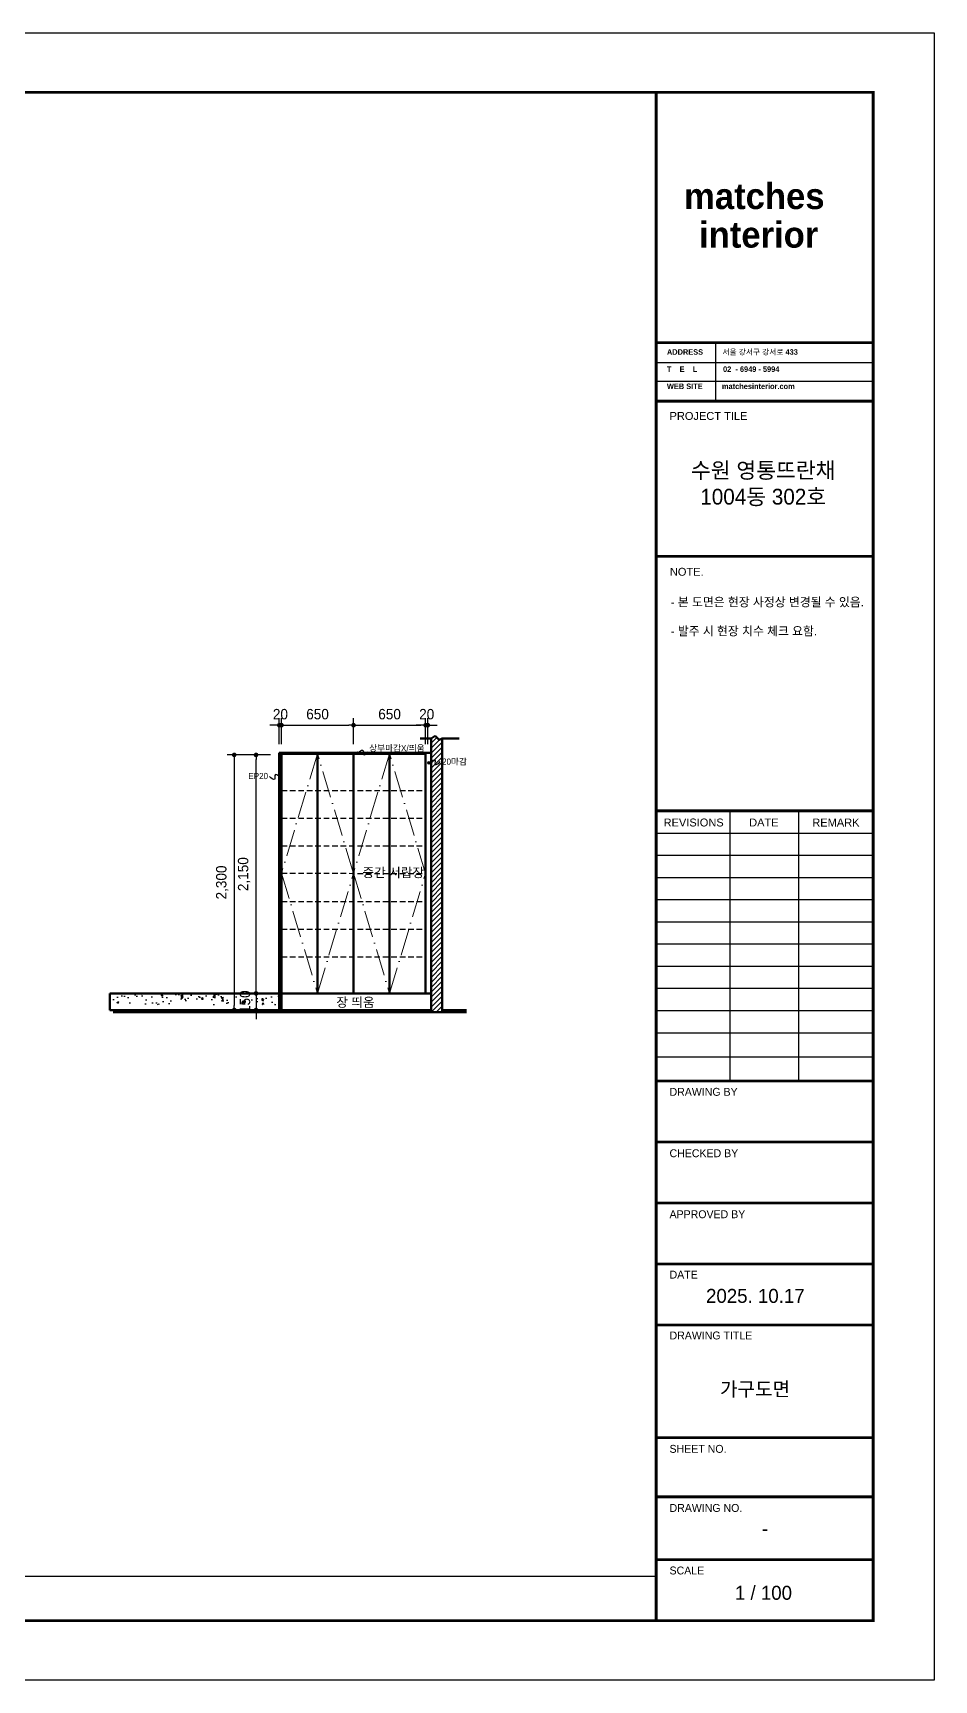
# Model space of a CAD drawing. Header units: millimetres. Extents: x -224448 to 1592092, y -164641 to 319001.
# Drawn here: x -10359 to -2228, y 130863 to 145713 of the extents above; entities that cross this region are included whole.
import ezdxf
from ezdxf.enums import TextEntityAlignment as Align

# ---------------------------------------------------------------- set-up
doc = ezdxf.new("R2010")
doc.units = ezdxf.units.MM
for name, pattern in [('ACAD_ISO10W100', [18, 12, -3, 0, -3]), ('CEN', [62, 60, -1, 0, -1]), ('HIDDEN', [9.525, 6.35, -3.175])]:
    doc.linetypes.add(name, pattern=pattern)
doc.layers.get('Defpoints').update_dxf_attribs({"color": 35})
for name, color, linetype in [('I-SYM', 4, 'Continuous'), ('I-TEXT', 7, 'Continuous'), ('I_FORMAT', 7, 'Continuous'), ('I_FUR', 6, 'Continuous'), ('I_HAT', 8, 'Continuous'), ('Layer 1', 7, 'Continuous')]:
    doc.layers.add(name, color=color, linetype=linetype)
doc.layers.add('I_CEN', color=1, linetype='CEN', lineweight=13)
doc.styles.add('GHS', font='Dotum.ttf')
doc.styles.add('HY울릉도', font='')
doc.styles.add('NTOP', font='Dotum.ttf')
doc.styles.add('sim', font='')
doc.styles.get("Standard").update_dxf_attribs({"font": 'arial.ttf'})
doc.styles.get('HY울릉도').set_extended_font_data('HY울릉도L')
doc.styles.get('sim').set_extended_font_data('Pretendard Variable Light')
doc.dimstyles.new('HOON DIM', dxfattribs={"dimscale": 52, "dimtxt": 1.8, "dimasz": 0.8, "dimexe": 1.2, "dimexo": 1.5, "dimgap": 1, "dimtad": 1, "dimdec": 0, "dimzin": 0, "dimdsep": 46, "dimlunit": 6, "dimtxsty": 'GHS', "dimblk": 'DOT', "dimcen": 3, "dimclrd": 6, "dimclre": 6, "dimclrt": 3, "dimadec": 0, "dimazin": 0, "dimtm": 1e-09, "dimtfac": 1, "dimtdec": 0, "dimtix": 1, "dimtmove": 2, "dimatfit": 3, "dimldrblk": 'DOT', "dimfxl": 1, "dimtolj": 1, "dimtzin": 0, "dimarcsym": 0})

# ---------------------------------------------------------------- blocks, each defined once
blk = doc.blocks.new('마감지시')
at = {"layer": 'I-SYM'}
blk.add_hatch(color=256, dxfattribs=at).paths.add_polyline_path([(100285, -105169, 1), (100395, -105169, 1)])
blk.add_circle((100340, -105169), 55.1, dxfattribs=at)
blk.add_open_spline([(100340, -105169), (100472, -105076), (100636, -104989), (100521, -105343), (100750, -105224), (100793, -105160)], degree=3, knots=[104.407257, 104.407257, 104.407257, 104.407257, 483.492448, 667.725925, 958.402292, 958.402292, 958.402292, 958.402292], dxfattribs=at)
blk = doc.blocks.new('_Dot')
at = {"color": 0, "linetype": 'ByBlock', "lineweight": -2}
blk.add_line((-0.5, 0), (-1, 0), dxfattribs=at)
at = {"color": 0, "linetype": 'ByBlock', "const_width": 0.5}
blk.add_lwpolyline([(-0.25, 0, 1), (0.25, 0, 1)], format="xyb", close=True, dxfattribs=at)
blk = doc.blocks.new('*D1205')
at = {"color": 6, "lineweight": -2, "transparency": 16777216}
for p, q in [((-8178, 139472), (-8220, 139472)), ((-8136, 139302), (-8136, 139535)), ((-8136, 139472), (-8116, 139472)), ((-8116, 139302), (-8116, 139535)), ((-8075, 139472), (-8033, 139472))]:
    blk.add_line(p, q, dxfattribs=at)
at = {"layer": 'Defpoints', "color": 0, "lineweight": 211, "transparency": 16777216}
for p in [(-8116, 139472), (-8136, 139224), (-8116, 139224)]:
    blk.add_point(p, dxfattribs=at)
at = {"color": 6, "lineweight": -2, "transparency": 16777216, "xscale": 41.6, "yscale": 41.6, "zscale": 41.6}
blk.add_blockref('_Dot', (-8136, 139472), dxfattribs=at)
at = {"color": 6, "lineweight": -2, "transparency": 16777216, "xscale": 41.6, "yscale": 41.6, "zscale": 41.6, "rotation": 180}
blk.add_blockref('_Dot', (-8116, 139472), dxfattribs=at)
at = {"color": 3, "transparency": 16777216, "insert": (-8126, 139571), "char_height": 93.6, "attachment_point": 5, "style": 'GHS'}
blk.add_mtext('\\A1;20', dxfattribs=at)
blk = doc.blocks.new('*D1206')
at = {"color": 6, "lineweight": -2, "transparency": 16777216}
for p, q in [((-7466, 139302), (-7466, 139534)), ((-7425, 139472), (-6858, 139472)), ((-6816, 139302), (-6816, 139534))]:
    blk.add_line(p, q, dxfattribs=at)
at = {"layer": 'Defpoints', "color": 0, "lineweight": 211, "transparency": 16777216}
for p in [(-6816, 139472), (-7466, 139224), (-6816, 139224)]:
    blk.add_point(p, dxfattribs=at)
at = {"color": 6, "lineweight": -2, "transparency": 16777216, "xscale": 41.6, "yscale": 41.6, "zscale": 41.6, "rotation": 180}
blk.add_blockref('_Dot', (-7466, 139472), dxfattribs=at)
at = {"color": 6, "lineweight": -2, "transparency": 16777216, "xscale": 41.6, "yscale": 41.6, "zscale": 41.6}
blk.add_blockref('_Dot', (-6816, 139472), dxfattribs=at)
at = {"color": 3, "transparency": 16777216, "insert": (-7141, 139571), "char_height": 93.6, "attachment_point": 5, "style": 'GHS'}
blk.add_mtext('\\A1;650', dxfattribs=at)
blk = doc.blocks.new('*D1207')
at = {"color": 6, "lineweight": -2, "transparency": 16777216}
for p, q in [((-6858, 139472), (-6900, 139472)), ((-6816, 139302), (-6816, 139534)), ((-6816, 139472), (-6796, 139472)), ((-6796, 139302), (-6796, 139534)), ((-6755, 139472), (-6713, 139472))]:
    blk.add_line(p, q, dxfattribs=at)
at = {"layer": 'Defpoints', "color": 0, "lineweight": 211, "transparency": 16777216}
for p in [(-6796, 139472), (-6816, 139224), (-6796, 139224)]:
    blk.add_point(p, dxfattribs=at)
at = {"color": 6, "lineweight": -2, "transparency": 16777216, "xscale": 41.6, "yscale": 41.6, "zscale": 41.6}
blk.add_blockref('_Dot', (-6816, 139472), dxfattribs=at)
at = {"color": 6, "lineweight": -2, "transparency": 16777216, "xscale": 41.6, "yscale": 41.6, "zscale": 41.6, "rotation": 180}
blk.add_blockref('_Dot', (-6796, 139472), dxfattribs=at)
at = {"color": 3, "transparency": 16777216, "insert": (-6806, 139571), "char_height": 93.6, "attachment_point": 5, "style": 'GHS'}
blk.add_mtext('\\A1;20', dxfattribs=at)
blk = doc.blocks.new('*D1208')
at = {"color": 6, "lineweight": -2, "transparency": 16777216}
for p, q in [((-8346, 137096), (-8346, 137137)), ((-8214, 137054), (-8408, 137054)), ((-8346, 137054), (-8346, 136904)), ((-8214, 136904), (-8408, 136904)), ((-8346, 136862), (-8346, 136821))]:
    blk.add_line(p, q, dxfattribs=at)
at = {"layer": 'Defpoints', "color": 0, "lineweight": 211, "transparency": 16777216}
for p in [(-8136, 137054), (-8346, 136904), (-8136, 136904)]:
    blk.add_point(p, dxfattribs=at)
at = {"color": 6, "lineweight": -2, "transparency": 16777216, "xscale": 41.6, "yscale": 41.6, "zscale": 41.6}
for p, rotation in [((-8346, 137054), 270), ((-8346, 136904), 90)]:
    blk.add_blockref('_Dot', p, dxfattribs=dict(at, rotation=rotation))
at = {"color": 3, "transparency": 16777216, "insert": (-8445, 136979), "char_height": 93.6, "attachment_point": 5, "rotation": 90, "style": 'GHS'}
blk.add_mtext('\\A1;150', dxfattribs=at)
blk = doc.blocks.new('*D1221')
at = {"color": 6, "lineweight": -2, "transparency": 16777216}
for p, q in [((-8116, 139302), (-8116, 139534)), ((-8075, 139472), (-7508, 139472)), ((-7466, 139302), (-7466, 139534))]:
    blk.add_line(p, q, dxfattribs=at)
at = {"layer": 'Defpoints', "color": 0, "lineweight": 211, "transparency": 16777216}
for p in [(-7466, 139472), (-8116, 139224), (-7466, 139224)]:
    blk.add_point(p, dxfattribs=at)
at = {"color": 6, "lineweight": -2, "transparency": 16777216, "xscale": 41.6, "yscale": 41.6, "zscale": 41.6, "rotation": 180}
blk.add_blockref('_Dot', (-8116, 139472), dxfattribs=at)
at = {"color": 6, "lineweight": -2, "transparency": 16777216, "xscale": 41.6, "yscale": 41.6, "zscale": 41.6}
blk.add_blockref('_Dot', (-7466, 139472), dxfattribs=at)
at = {"color": 3, "transparency": 16777216, "insert": (-7791, 139571), "char_height": 93.6, "attachment_point": 5, "style": 'GHS'}
blk.add_mtext('\\A1;650', dxfattribs=at)
blk = doc.blocks.new('*D1223')
at = {"color": 6, "lineweight": -2, "transparency": 16777216}
for p, q in [((-8214, 139204), (-8605, 139204)), ((-8543, 139162), (-8543, 136946)), ((-8214, 136904), (-8605, 136904))]:
    blk.add_line(p, q, dxfattribs=at)
at = {"layer": 'Defpoints', "color": 0, "lineweight": 211, "transparency": 16777216}
for p in [(-8136, 139204), (-8543, 136904), (-8136, 136904)]:
    blk.add_point(p, dxfattribs=at)
at = {"color": 6, "lineweight": -2, "transparency": 16777216, "xscale": 41.6, "yscale": 41.6, "zscale": 41.6}
for p, rotation in [((-8543, 139204), 90), ((-8543, 136904), 270)]:
    blk.add_blockref('_Dot', p, dxfattribs=dict(at, rotation=rotation))
at = {"color": 3, "transparency": 16777216, "insert": (-8651, 138054), "char_height": 93.6, "attachment_point": 5, "rotation": 90, "style": 'GHS'}
blk.add_mtext('\\A1;2,300', dxfattribs=at)
blk = doc.blocks.new('*D1224')
at = {"color": 6, "lineweight": -2, "transparency": 16777216}
for p, q in [((-8214, 139204), (-8408, 139204)), ((-8346, 137096), (-8346, 139162)), ((-8214, 137054), (-8408, 137054))]:
    blk.add_line(p, q, dxfattribs=at)
at = {"layer": 'Defpoints', "color": 0, "lineweight": 211, "transparency": 16777216}
for p in [(-8346, 139204), (-8136, 139204), (-8136, 137054)]:
    blk.add_point(p, dxfattribs=at)
at = {"color": 6, "lineweight": -2, "transparency": 16777216, "xscale": 41.6, "yscale": 41.6, "zscale": 41.6}
for p, rotation in [((-8346, 139204), 90), ((-8346, 137054), 270)]:
    blk.add_blockref('_Dot', p, dxfattribs=dict(at, rotation=rotation))
at = {"color": 3, "transparency": 16777216, "insert": (-8454, 138129), "char_height": 93.6, "attachment_point": 5, "rotation": 90, "style": 'GHS'}
blk.add_mtext('\\A1;2,150', dxfattribs=at)

msp = doc.modelspace()

# ---------------------------------------------------------------- hatches: boundary and pattern name
at = {"layer": 'I_HAT'}
h = msp.add_hatch(dxfattribs=at)
h.set_pattern_fill('ANSI31', color=256, scale=10)
h.set_pattern_definition([(45, (22507.9, -290.607), (-22.45064, 22.45064), [])])
h.paths.add_polyline_path([(-6766.477, 136883.918), (-6666.477, 136883.918), (-6666.477, 139352.976), (-6693.217, 139339.811), (-6729.787, 139374.937), (-6766.477, 139352.976), (-6766.477, 139213.918)])
at = {"layer": 'I_HAT', "transparency": 33554687}
h = msp.add_hatch(dxfattribs=at)
h.set_pattern_fill('AR-CONC', color=256)
h.set_pattern_definition([(50, (22407.9, -320.6), (182.18467, -15.93909), [19.05, -209.55]), (355, (22407.9, -320.6), (-35.24342, 191.05685), [15.24, -167.64058]), (100.45144, (22423.08, -321.94), (146.94125, 175.11775), [16.19, -178.09024]), (46.1842, (22407.9, -269.8), (271.07904, -42.04233), [28.575, -314.325]), (96.63556, (22430.5, -273.3), (237.40413, 247.4261), [24.285, -267.1356]), (351.18415, (22407.9, -269.8), (237.40413, 247.4261), [22.85997, -251.45973]), (21, (22433.3, -282.5), (151.61439, -102.2652), [19.05, -209.55]), (326, (22433.3, -282.5), (61.80203, 184.18797), [15.24, -167.64]), (71.45144, (22445.93, -291.03), (213.41642, 81.92277), [16.19, -178.08994]), (37.5, (22407.9, -320.61), (3.088603, 84.55504), [0, -165.608, 0, -170.18, 0, -168.275]), (7.5, (22407.9, -320.61), (66.81966, 100.180575), [0, -97.028, 0, -161.798, 0, -64.135]), (327.5, (22351.26, -320.61), (135.590595, -5.728744), [0, -63.5, 0, -198.12, 0, -262.89]), (317.5, (22325.86, -320.61), (148.12918, 25.42649), [0, -82.55, 0, -131.572, 0, -186.69])])
h.paths.add_polyline_path([(-8136.477, 137053.918), (-9663.845, 137053.918), (-9663.845, 136953.918), (-8136.477, 136953.918)])
h.paths.add_polyline_path([(-8356.066, 136889.693), (-8356.066, 137163.953), (-8532.915, 137163.953), (-8532.915, 136889.693)], flags=9)

# ---------------------------------------------------------------- linework, layer by layer
at = {"color": 2, "lineweight": 211}
for p, q in [((-6864.275, 139352.976), (-6766.477, 139352.976)), ((-6766.477, 139352.976), (-6729.787, 139374.937)), ((-6766.477, 139213.918), (-6766.477, 139352.976)), ((-6729.787, 139374.937), (-6693.217, 139339.811)), ((-6693.217, 139339.811), (-6666.477, 139352.976)), ((-6666.477, 136883.918), (-6666.477, 139352.976)), ((-6666.477, 139352.976), (-6514.267, 139352.976)), ((-8136.477, 139223.918), (-6766.477, 139223.918)), ((-8136.477, 136903.918), (-8136.477, 139223.918)), ((-8116.477, 136903.918), (-8116.477, 139223.918)), ((-8116.477, 139213.918), (-6816.477, 139213.918)), ((-7791.477, 139213.918), (-7791.477, 137053.918)), ((-7466.477, 137053.918), (-7466.477, 139223.918)), ((-7141.477, 139213.918), (-7141.477, 137053.918)), ((-6816.477, 137053.918), (-6816.477, 139213.918)), ((-6766.477, 136883.918), (-6766.477, 139213.918)), ((-9663.845, 137053.918), (-8136.477, 137053.918)), ((-9663.845, 137053.918), (-9663.845, 136903.918)), ((-9635.625, 137053.918), (-9615.625, 137053.918)), ((-8116.477, 137053.918), (-6766.477, 137053.918)), ((-9663.845, 136903.918), (-6766.477, 136903.918)), ((-9635.625, 136883.918), (-6447.845, 136883.918)), ((-6666.477, 136903.918), (-6447.845, 136903.918))]:
    msp.add_line(p, q, dxfattribs=at)
at = {"layer": 'Defpoints'}
msp.add_lwpolyline([(-23228.01, 145713.226), (-2228.01, 145713.226), (-2228.01, 130863.226), (-23228.01, 130863.226)], close=True, dxfattribs=at)
at = {"layer": 'I_CEN', "color": 1, "linetype": 'ACAD_ISO10W100', "ltscale": 20}
for p, q in [((-7791.477, 139213.918), (-8116.477, 138138.918)), ((-7466.477, 138133.918), (-7791.477, 139213.918)), ((-7141.477, 139213.918), (-7466.477, 138138.918)), ((-6816.477, 138133.918), (-7141.477, 139213.918)), ((-8116.477, 138138.918), (-7791.477, 137053.918)), ((-7791.477, 137053.918), (-7466.9, 138133.922)), ((-7466.477, 138138.918), (-7141.477, 137053.918)), ((-7141.477, 137053.918), (-6816.9, 138133.922))]:
    msp.add_line(p, q, dxfattribs=at)
at = {"layer": 'I_FORMAT'}
for p, q in [((-4201.027, 142921.473), (-4201.027, 142392.622)), ((-4735.575, 142741.264), (-2778.059, 142741.264)), ((-4735.526, 142573.264), (-2775.743, 142573.264)), ((-3447.636, 136265.046), (-3447.636, 138699.685)), ((-4067.756, 136256.8), (-4067.756, 138691.44)), ((-4735.526, 138499.685), (-2778.01, 138499.685)), ((-4735.526, 138299.685), (-2778.01, 138299.685)), ((-4735.526, 138099.685), (-2778.01, 138099.685)), ((-4735.526, 137899.685), (-2778.01, 137899.685)), ((-4735.526, 137699.685), (-2778.01, 137699.685)), ((-4735.526, 137499.685), (-2778.01, 137499.685)), ((-4735.526, 137299.685), (-2778.01, 137299.685)), ((-4735.526, 137099.685), (-2778.01, 137099.685)), ((-4735.526, 136899.685), (-2778.01, 136899.685)), ((-4735.526, 136699.685), (-2778.01, 136699.685)), ((-4735.526, 136482.365), (-2778.01, 136482.365)), ((-4735.526, 131797.726), (-22678.01, 131797.726))]:
    msp.add_line(p, q, dxfattribs=at)
for points, const_width in [([(-4735.526, 131397.726), (-22678.01, 131397.726), (-22678.01, 145178.726), (-4735.526, 145178.726)], 25.109), ([(-4735.526, 145178.726), (-4735.526, 131393.47)], 25.109), ([(-4735.526, 145178.726), (-2778.01, 145178.726), (-2778.01, 131397.726), (-4735.526, 131397.726)], 25.109), ([(-4735.526, 142921.473), (-2778.01, 142921.473)], 25.109), ([(-4735.526, 142393.055), (-2781.239, 142393.055)], 25.109), ([(-4735.526, 140994.134), (-2778.01, 140994.134)], 25.109), ([(-4735.526, 138699.685), (-2778.01, 138699.685)], 25.109), ([(-4735.526, 136265.046), (-2778.01, 136265.046)], 25.109), ([(-2778.01, 136265.046), (-4528.01, 136265.046)], 10), ([(-4735.526, 135715.046), (-2778.01, 135715.046)], 25.109), ([(-4735.526, 135165.046), (-2778.01, 135165.046)], 25.109), ([(-4735.526, 134615.046), (-2778.01, 134615.046)], 25.109), ([(-4735.526, 134065.046), (-2778.01, 134065.046)], 25.109), ([(-4735.526, 133047.726), (-2778.01, 133047.726)], 25.109), ([(-4528.01, 133047.726), (-2778.01, 133047.726)], 15), ([(-4735.526, 132515.046), (-2778.01, 132515.046)], 25.109), ([(-4528.01, 132515.046), (-2778.01, 132515.046)], 15), ([(-4735.526, 131947.726), (-2778.01, 131947.726)], 25.109), ([(-4528.01, 131947.726), (-2778.01, 131947.726)], 15)]:
    msp.add_lwpolyline(points, dxfattribs=dict(at, const_width=const_width))
at = {"layer": 'I_FUR', "color": 9, "linetype": 'HIDDEN', "ltscale": 8}
for p, q in [((-8116.477, 138883.922), (-6816.9, 138883.922)), ((-8116.477, 138633.922), (-6816.9, 138633.922)), ((-8116.477, 138383.922), (-6816.9, 138383.922)), ((-8116.477, 138138.918), (-6816.9, 138133.922)), ((-8116.477, 137883.922), (-6816.9, 137883.922)), ((-8116.477, 137633.922), (-6816.9, 137633.922)), ((-8116.477, 137383.922), (-6816.9, 137383.922))]:
    msp.add_line(p, q, dxfattribs=at)

# ---------------------------------------------------------------- block references
at = {"layer": 'I-SYM', "color": 9, "linetype": 'Continuous', "ltscale": 0.5, "yscale": 0.2249997949155083, "zscale": 0.2249997948805837}
for p, xscale, rotation in [((-32228.123, 160544.773), 0.2249997949155083, 5.651474863309106), ((-31581.338, 160456.802), 0.2249997949155083, 5.651474863309106), ((16740.553, 160245.871), -0.2249997949155083, 354.1714348106053)]:
    msp.add_blockref('마감지시', p, dxfattribs=dict(at, xscale=xscale, rotation=rotation))

# ---------------------------------------------------------------- texts
at = {"layer": 'I-TEXT', "color": 0, "style": 'NTOP'}
for s, height, p in [('상부마감X/띄움', 55.8, (-7075.176, 139264.9)), ('20마감', 55.8, (-6555.139, 139143.349)), ('EP20', 55.8, (-8326.603, 139014.032)), ('중간 서랍장', 83.7, (-7107.627, 138143.347)), ('장 띄움', 83.7, (-7449.005, 136974.104))]:
    msp.add_text(s, height=height, rotation=359.9114548, dxfattribs=at).set_placement(p, align=Align.MIDDLE_CENTER)
at = {"layer": 'I_FORMAT'}
for s, height, p in [('PROJECT TILE', 71.26901, (-4614.945, 142224.654)), ('NOTE.', 71.269, (-4611.716, 140819.43))]:
    msp.add_text(s, height=height, dxfattribs=at).set_placement(p)
for s, p in [('REVISIONS', (-4397.483, 138594.737)), ('DATE', (-3763.792, 138594.737)), ('REMARK', (-3113.981, 138594.305))]:
    msp.add_text(s, height=71.269, dxfattribs=at).set_placement(p, align=Align.MIDDLE_CENTER)
at = {"layer": 'I_FORMAT', "style": 'sim'}
for s, height, p in [('DRAWING BY', 71.269, (-4614.945, 136130.792)), ('CHECKED BY', 71.269, (-4614.945, 135577.393)), ('APPROVED BY', 71.26901, (-4614.945, 135027.393)), ('DATE', 71.269, (-4614.945, 134483)), ('2025. 10.17', 126, (-4285.87, 134263.884)), ('DRAWING TITLE', 71.26901, (-4614.945, 133934.26)), ('SHEET NO.', 71.269, (-4614.945, 132912.013)), ('DRAWING NO.', 71.26901, (-4614.945, 132379.333)), ('SCALE', 71.269, (-4614.945, 131815.465))]:
    msp.add_text(s, height=height, dxfattribs=at).set_placement(p)
msp.add_text('-', height=126, dxfattribs=at).set_placement((-3752.952, 132228.309), align=Align.MIDDLE_CENTER)
at = {"layer": 'I_FORMAT', "insert": (-4638.523, 142861.749), "char_height": 71.269011, "width": 2009.45053, "attachment_point": 1, "line_spacing_factor": 0.93}
msp.add_mtext('{\\fPretendard Variable SemiBold|b0|i0|c129|p2;\\H0.7x;ADDRESS\\fArial|b0|i0|c129|p34;         \\fPretendard Variable SemiBold|b0|i0|c129|p2;서울 강서구 강서로 433\\P\\fArial|b0|i0|c129|p34;\\P\\fPretendard Variable SemiBold|b0|i0|c129|p2;T    E    L\\fArial|b0|i0|c129|p34;            \\fPretendard Variable SemiBold|b0|i0|c129|p2;02  - 6949 - 5994\\P\\fArial|b0|i0|c129|p34;\\P\\fPretendard Variable SemiBold|b0|i0|c129|p2;WEB SITE\\fArial|b0|i0|c129|p34;         \\fPretendard Variable SemiBold|b0|i0|c129|p2;matchesinterior.com}', dxfattribs=at)
at = {"layer": 'I_FORMAT', "insert": (-3769.763, 141643.505), "char_height": 142.53802, "width": 4406.00411, "attachment_point": 5}
msp.add_mtext('{\\fGulim|b0|i0|c129|p50;수원 영통뜨란채\\P1004동 302호}', dxfattribs=at)
at = {"layer": 'I_FORMAT', "linetype": 'ByBlock', "insert": (-4604.22, 140621.041), "char_height": 78.39591, "width": 1732.42733, "attachment_point": 1, "style": 'HY울릉도'}
msp.add_mtext('{\\fPretendard Variable Light|b0|i0|c129|p2;- 본 도면은 현장 사정상 변경될 수 있음.\\P\\P- 발주 시 현장 치수 체크 요함.}', dxfattribs=at)
at = {"layer": 'I_FORMAT', "char_height": 126, "width": 2313.15216, "attachment_point": 5, "style": 'sim'}
for s, insert in [('{\\fGulim|b0|i0|c129|p50;가구도면}', (-3843.388, 133479.928)), ('1 / 100', (-3767.572, 131649.149))]:
    msp.add_mtext(s, dxfattribs=dict(at, insert=insert))
at = {"layer": 'Layer 1', "color": 250, "char_height": 233.64, "attachment_point": 7}
for s, insert in [('\\fPoppins|b1|i0|c0|p34;\\W1;matches', (-4483.813, 144121.786)), ('\\fPoppins|b1|i0|c0|p34;\\W1;interior', (-4348.844, 143774.171))]:
    msp.add_mtext(s, dxfattribs=dict(at, insert=insert))

# ---------------------------------------------------------------- dimensions: what is measured, and where the dimension line sits
at = {"color": 2}
for base, p1, p2, picture, middle in [((-8116.477, 139472.264), (-8136.477, 139223.918), (-8116.477, 139223.918), '*D1205', (-8126.477, 139571.128)), ((-7466.477, 139471.953), (-8116.477, 139223.918), (-7466.477, 139223.918), '*D1221', (-7791.477, 139570.816)), ((-6816.477, 139471.953), (-7466.477, 139223.918), (-6816.477, 139223.918), '*D1206', (-7141.477, 139570.816)), ((-6796.477, 139471.953), (-6816.477, 139223.918), (-6796.477, 139223.918), '*D1207', (-6806.477, 139570.816))]:
    dim = msp.add_linear_dim(base=base, p1=p1, p2=p2, dimstyle='HOON DIM', override={"dimfxl": 1.35}, dxfattribs=at)
    dim.commit()
    dim.dimension.update_dxf_attribs({"geometry": picture, "text_midpoint": middle})
for base, p1, p2, picture, middle in [((-8542.696, 136903.918), (-8136.477, 139203.918), (-8136.477, 136903.918), '*D1223', (-8650.577, 138053.918)), ((-8345.754, 139203.918), (-8136.477, 137053.918), (-8136.477, 139203.918), '*D1224', (-8453.635, 138128.918)), ((-8345.754, 136903.918), (-8136.477, 137053.918), (-8136.477, 136903.918), '*D1208', (-8444.618, 136978.918))]:
    dim = msp.add_linear_dim(base=base, p1=p1, p2=p2, angle=90, dimstyle='HOON DIM', override={"dimfxl": 1.35}, dxfattribs=at)
    dim.commit()
    dim.dimension.update_dxf_attribs({"geometry": picture, "text_midpoint": middle})

doc.saveas('drawing.dxf')
